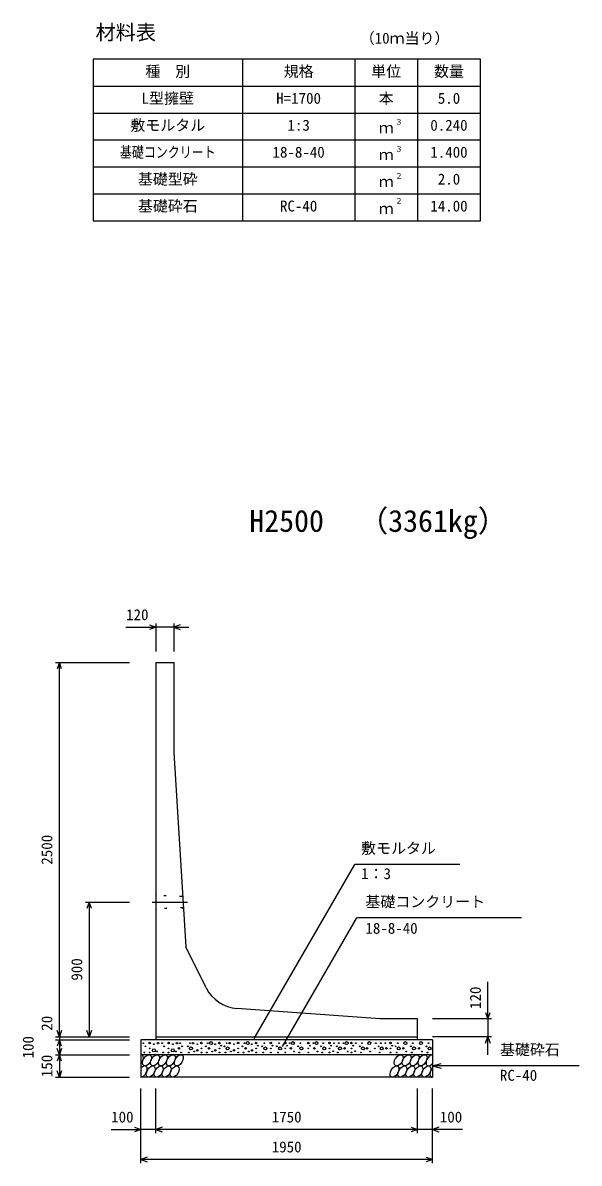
# Model space of a CAD drawing. Units: millimetres, scale not verified. Extents: x -50400 to 50400, y -17820 to 17820.
# Drawn here: x 10935 to 14655, y -7979 to -358 of the extents above; entities that cross this region are included whole.
import ezdxf
from ezdxf.enums import TextEntityAlignment as Align

# ---------------------------------------------------------------- set-up
doc = ezdxf.new("R2010")
doc.units = ezdxf.units.MM
doc.header["$LTSCALE"] = 60
doc.linetypes.add('DOTTED', pattern=[1.75, 0.25, -1.5])
doc.linetypes.add('LONG_DASHED_DOTTED', pattern=[15.25, 12, -1.5, 0.25, -1.5])
for name, color, linetype, lineweight in [('0-0_CENTER', 7, 'LONG_DASHED_DOTTED', 25), ('0-1_DIM', 7, 'Continuous', 25), ('0-3_HATCH', 6, 'Continuous', 25), ('0-4_HYO', 3, 'Continuous', 25), ('0-5_HYO2', 4, 'Continuous', 25), ('0-6_OUTLINE', 1, 'Continuous', 25), ('0-7_OUTLINE2', 4, 'DOTTED', 25), ('0-8_TXT', 7, 'Continuous', 25)]:
    doc.layers.add(name, color=color, linetype=linetype, lineweight=lineweight)
doc.styles.add('ＭＳ ゴシック', font='')
doc.styles.get('ＭＳ ゴシック').set_extended_font_data('MS Gothic')

msp = doc.modelspace()

# ---------------------------------------------------------------- linework, layer by layer
at = {"layer": '0-0_CENTER'}
msp.add_line((11800.89, -6233.77), (12036.53, -6233.77), dxfattribs=at)
at = {"layer": '0-1_DIM'}
for p, q in [((11624.96, -4396.88), (11824.5, -4396.88)), ((11824.5, -4371.88), (11824.5, -4558.77)), ((11944.5, -4396.88), (11824.5, -4396.88)), ((11944.5, -4371.88), (11944.5, -4558.77)), ((11944.5, -4396.88), (12044.5, -4396.88)), ((11154.5, -4633.77), (11649.5, -4633.77)), ((11179.5, -7133.77), (11179.5, -4633.77)), ((12482.69, -7145.1), (13153.96, -5982.42)), ((13856.37, -5982.42), (13153.96, -5982.42)), ((11354.5, -6233.77), (11649.5, -6233.77)), ((11379.5, -6233.77), (11379.5, -7133.77)), ((12672.17, -7199.49), (13168.44, -6339.93)), ((14267.98, -6339.93), (13168.44, -6339.93)), ((14044.5, -7013.77), (14044.5, -6766.08)), ((14069.5, -7013.77), (13674.5, -7013.77)), ((14044.5, -7013.77), (14044.5, -7133.77)), ((11154.5, -7133.77), (11649.5, -7133.77)), ((11154.5, -7153.77), (11649.5, -7153.77)), ((11179.5, -7133.77), (11179.5, -7153.77)), ((11179.5, -7153.77), (11179.5, -7253.77)), ((14069.5, -7133.77), (13674.5, -7133.77)), ((14044.5, -7253.77), (14044.5, -7133.77)), ((11154.5, -7253.77), (11649.5, -7253.77)), ((11179.5, -7253.77), (11179.5, -7403.77)), ((13674.5, -7328.77), (13732.46, -7313.25)), ((14654.82, -7328.77), (13674.5, -7328.77)), ((13674.5, -7328.77), (13732.46, -7344.3)), ((11154.5, -7403.77), (11649.5, -7403.77)), ((11724.5, -7978.77), (11724.5, -7478.77)), ((11824.5, -7778.77), (11824.5, -7478.77)), ((13574.5, -7778.77), (13574.5, -7478.77)), ((13574.5, -7778.77), (13574.5, -7478.77)), ((13674.5, -7978.77), (13674.5, -7478.77)), ((11524.96, -7753.77), (11724.5, -7753.77)), ((11824.5, -7753.77), (11724.5, -7753.77)), ((13574.5, -7753.77), (11824.5, -7753.77)), ((13674.5, -7753.77), (13574.5, -7753.77)), ((13874.04, -7753.77), (13674.5, -7753.77)), ((13674.5, -7953.77), (11724.5, -7953.77))]:
    msp.add_line(p, q, dxfattribs=at)
for points in [[(11782.21, -4381.49), (11824.5, -4396.88), (11782.21, -4412.27)], [(11986.79, -4381.49), (11944.5, -4396.88), (11986.79, -4412.27)], [(11194.89, -4676.06), (11179.5, -4633.77), (11164.11, -4676.06)], [(11394.89, -6276.06), (11379.5, -6233.77), (11364.11, -6276.06)], [(14029.11, -6971.49), (14044.5, -7013.77), (14059.89, -6971.49)], [(11194.89, -7091.49), (11179.5, -7133.77), (11164.11, -7091.49)], [(11194.89, -7196.06), (11179.5, -7153.77), (11164.11, -7196.06)], [(11394.89, -7091.49), (11379.5, -7133.77), (11364.11, -7091.49)], [(14029.11, -7176.06), (14044.5, -7133.77), (14059.89, -7176.06)], [(11194.89, -7211.49), (11179.5, -7253.77), (11164.11, -7211.49)], [(11194.89, -7296.06), (11179.5, -7253.77), (11164.11, -7296.06)], [(11194.89, -7361.49), (11179.5, -7403.77), (11164.11, -7361.49)], [(11682.21, -7738.38), (11724.5, -7753.77), (11682.21, -7769.17)], [(11866.79, -7738.38), (11824.5, -7753.77), (11866.79, -7769.17)], [(13532.21, -7738.38), (13574.5, -7753.77), (13532.21, -7769.17)], [(13716.79, -7738.38), (13674.5, -7753.77), (13716.79, -7769.17)], [(11766.79, -7938.38), (11724.5, -7953.77), (11766.79, -7969.17)], [(13632.21, -7938.38), (13674.5, -7953.77), (13632.21, -7969.17)]]:
    msp.add_lwpolyline(points, dxfattribs=at)
at = {"layer": '0-3_HATCH'}
for centre, radius in [((11740.47, -7176.6), 2.5), ((11747.48, -7239.63), 2.5), ((11754.49, -7197.61), 2.5), ((11783.36, -7175.72), 5), ((11783.36, -7211.61), 2.5), ((11783.36, -7239.63), 2.5), ((11811.4, -7224.75), 10), ((11811.4, -7183.6), 2.5), ((11832.43, -7231.75), 2.5), ((11839.44, -7176.6), 5), ((11866.57, -7176.6), 2.5), ((11873.58, -7239.63), 2.5), ((11880.59, -7197.61), 2.5), ((11909.47, -7175.72), 5), ((11909.47, -7211.61), 2.5), ((11909.47, -7239.63), 2.5), ((11937.51, -7224.75), 10), ((11937.51, -7183.6), 2.5), ((11958.53, -7231.75), 2.5), ((11965.54, -7176.6), 5), ((11979.56, -7211.61), 5), ((11986.57, -7176.6), 2.5), ((11993.58, -7239.63), 2.5), ((12000.59, -7197.61), 2.5), ((12038.41, -7197.61), 2.5), ((12045.42, -7239.63), 2.5), ((12059.44, -7211.61), 10), ((12052.43, -7176.6), 2.5), ((12073.46, -7176.6), 5), ((12080.47, -7231.75), 2.5), ((12101.49, -7224.75), 5), ((12101.49, -7183.6), 2.5), ((12129.53, -7175.72), 5), ((12129.53, -7211.61), 2.5), ((12129.53, -7239.63), 2.5), ((12158.41, -7197.61), 2.5), ((12165.42, -7239.63), 2.5), ((12172.43, -7176.6), 2.5), ((12179.44, -7211.61), 5), ((12193.46, -7176.6), 10), ((12200.47, -7231.75), 2.5), ((12221.49, -7224.75), 5), ((12221.49, -7183.6), 2.5), ((12249.53, -7175.72), 5), ((12249.53, -7211.61), 2.5), ((12249.53, -7239.63), 2.5), ((12260.87, -7193.29), 2.5), ((12283.63, -7197.61), 2.5), ((12290.64, -7239.63), 2.5), ((12304.66, -7211.61), 10), ((12297.65, -7176.6), 2.5), ((12318.68, -7176.6), 5), ((12325.69, -7231.75), 2.5), ((12346.72, -7224.75), 5), ((12346.72, -7183.6), 2.5), ((12374.76, -7175.72), 5), ((12374.76, -7211.61), 2.5), ((12374.76, -7239.63), 2.5), ((12403.63, -7197.61), 2.5), ((12410.64, -7239.63), 2.5), ((12417.65, -7176.6), 2.5), ((12424.66, -7211.61), 5), ((12438.68, -7176.6), 10), ((12445.69, -7231.75), 2.5), ((12466.72, -7224.75), 5), ((12466.72, -7183.6), 2.5), ((12494.76, -7175.72), 5), ((12494.76, -7211.61), 2.5), ((12494.76, -7239.63), 2.5), ((12506.1, -7193.29), 2.5), ((12535.56, -7197.61), 2.5), ((12542.57, -7239.63), 2.5), ((12556.59, -7211.61), 10), ((12549.58, -7176.6), 2.5), ((12593.2, -7175.72), 5), ((12593.2, -7211.61), 2.5), ((12593.2, -7239.63), 2.5), ((12604.54, -7193.29), 2.5), ((12634, -7197.61), 2.5), ((12641.01, -7239.63), 2.5), ((12655.03, -7211.61), 10), ((12648.01, -7176.6), 2.5), ((12690.19, -7175.72), 5), ((12690.19, -7211.61), 2.5), ((12690.19, -7239.63), 2.5), ((12701.53, -7193.29), 2.5), ((12719.89, -7176.6), 2.5), ((12726.9, -7211.61), 5), ((12740.92, -7176.6), 10), ((12747.93, -7231.75), 2.5), ((12776.27, -7197.61), 2.5), ((12783.28, -7239.63), 2.5), ((12797.3, -7211.61), 10), ((12790.29, -7176.6), 2.5), ((12843.58, -7175.72), 5), ((12843.58, -7211.61), 2.5), ((12843.58, -7239.63), 2.5), ((12854.92, -7193.29), 2.5), ((12877.55, -7176.6), 2.5), ((12884.56, -7211.61), 5), ((12898.58, -7176.6), 10), ((12905.59, -7231.75), 2.5), ((12929.24, -7197.61), 2.5), ((12936.25, -7239.63), 2.5), ((12950.27, -7211.61), 10), ((12943.26, -7176.6), 2.5), ((12985.44, -7175.72), 5), ((12985.44, -7211.61), 2.5), ((12985.44, -7239.63), 2.5), ((12996.78, -7193.29), 2.5), ((13010.09, -7229.97), 2.5), ((13015.13, -7176.6), 2.5), ((13034.37, -7197.61), 2.5), ((13041.38, -7239.63), 2.5), ((13055.4, -7211.61), 10), ((13048.39, -7176.6), 2.5), ((13079.17, -7176.6), 2.5), ((13086.19, -7211.61), 5), ((13100.2, -7176.6), 10), ((13107.21, -7231.75), 2.5), ((13131.97, -7175.72), 5), ((13131.97, -7211.61), 2.5), ((13131.97, -7239.63), 2.5), ((13143.31, -7193.29), 2.5), ((13156.63, -7229.97), 2.5), ((13161.67, -7176.6), 2.5), ((13188.66, -7197.61), 2.5), ((13195.67, -7239.63), 2.5), ((13209.69, -7211.61), 10), ((13202.68, -7176.6), 2.5), ((13236.82, -7211.61), 5), ((13250.84, -7176.6), 10), ((13257.85, -7231.75), 2.5), ((13288.49, -7211.61), 2.5), ((13294.93, -7176.6), 2.5), ((13314.16, -7197.61), 2.5), ((13321.17, -7239.63), 2.5), ((13335.19, -7211.61), 10), ((13328.18, -7176.6), 2.5), ((13358.97, -7176.6), 2.5), ((13365.98, -7211.61), 5), ((13393.37, -7175.72), 5), ((13393.37, -7211.61), 2.5), ((13393.37, -7239.63), 2.5), ((13404.71, -7193.29), 2.5), ((13427.83, -7197.61), 2.5), ((13434.84, -7239.63), 2.5), ((13448.86, -7211.61), 10), ((13441.85, -7176.6), 2.5), ((13478.47, -7211.61), 5), ((13492.49, -7176.6), 10), ((13499.49, -7231.75), 2.5), ((13529.11, -7197.61), 2.5), ((13536.12, -7239.63), 2.5), ((13550.14, -7211.61), 10), ((13543.12, -7176.6), 2.5), ((13582.92, -7211.61), 5), ((13596.94, -7176.6), 10), ((13603.95, -7231.75), 2.5), ((13633.56, -7197.61), 2.5), ((13640.57, -7239.63), 2.5), ((13654.59, -7211.61), 10), ((13647.57, -7176.6), 2.5)]:
    msp.add_circle(centre, radius, dxfattribs=at)
for centre, start_param, end_param in [((11712.13, -7291.3), 4.385593, 6.6745444), ((13660.64, -7291.3), 0.3357715, 4.4411806), ((11737.46, -7366.29), 3.5111464, 7.548991), ((13685.96, -7366.29), 1.2110787, 3.5658734)]:
    msp.add_ellipse(centre, major_axis=(21.81, 35.31), ratio=0.5792, start_param=start_param, end_param=end_param, dxfattribs=at)
for centre in [(11765.34, -7291.3), (11818.55, -7291.3), (11871.76, -7291.3), (11924.97, -7291.3), (11978.18, -7291.3), (13447.81, -7291.3), (13501.01, -7291.3), (13554.22, -7291.3), (13607.43, -7291.3), (11790.66, -7366.29), (11843.87, -7366.29), (11897.08, -7366.29), (11950.29, -7366.29), (13419.92, -7366.29), (13473.13, -7366.29), (13526.34, -7366.29), (13579.54, -7366.29), (13632.75, -7366.29)]:
    msp.add_ellipse(centre, major_axis=(21.81, 35.31), ratio=0.5792, dxfattribs=at)
at = {"layer": '0-4_HYO'}
for p, q in [((12404.5, -600.77), (12404.5, -1680.77)), ((13154.5, -600.77), (13154.5, -1680.77)), ((13574.5, -600.77), (13574.5, -1680.77)), ((11404.5, -780.77), (13994.5, -780.77))]:
    msp.add_line(p, q, dxfattribs=at)
msp.add_lwpolyline([(11404.5, -1680.77), (13994.5, -1680.77), (13994.5, -600.77), (11404.5, -600.77)], close=True, dxfattribs=at)
at = {"layer": '0-5_HYO2'}
for p, q in [((11404.5, -960.77), (13994.5, -960.77)), ((11404.5, -1140.77), (13994.5, -1140.77)), ((11404.5, -1320.77), (13994.5, -1320.77)), ((11404.5, -1500.77), (13994.5, -1500.77))]:
    msp.add_line(p, q, dxfattribs=at)
at = {"layer": '0-6_OUTLINE'}
for p, q in [((11824.5, -4633.77), (11824.5, -7153.77)), ((11944.5, -5233.77), (12024.5, -6533.77)), ((12160.89, -6806.55), (12024.5, -6533.77)), ((13324.5, -7013.77), (12366.36, -6944.09)), ((11824.5, -7133.77), (13574.5, -7133.77)), ((13674.5, -7153.77), (13674.5, -7403.77)), ((13674.5, -7253.77), (11724.5, -7253.77)), ((13674.5, -7403.77), (11724.5, -7403.77))]:
    msp.add_line(p, q, dxfattribs=at)
for points in [[(11824.5, -4633.77), (11944.5, -4633.77), (11944.5, -5233.77)], [(13574.5, -7153.77), (13574.5, -7013.77), (13324.5, -7013.77)], [(13674.5, -7153.77), (11724.5, -7153.77), (11724.5, -7403.77)]]:
    msp.add_lwpolyline(points, dxfattribs=at)
msp.add_arc((12384.5, -6694.75), 250, 206.56505, 265.84036, dxfattribs=at)
at = {"layer": '0-7_OUTLINE2'}
for p, q in [((11829.5, -6188.77), (11824.5, -6183.77)), ((11998.72, -6196.27), (11829.5, -6188.77)), ((11998.72, -6196.27), (12003.42, -6191.27)), ((11829.5, -6278.77), (11824.5, -6283.77)), ((12003.34, -6271.27), (11829.5, -6278.77)), ((12003.34, -6271.27), (12008.65, -6276.27))]:
    msp.add_line(p, q, dxfattribs=at)

# ---------------------------------------------------------------- texts
at = {"layer": '0-1_DIM', "style": 'ＭＳ ゴシック'}
for s, p in [('120', (11625.86, -4371.88)), ('敷モルタル', (13196.81, -5932.42)), ('1：3', (13196.81, -6102.54)), ('基礎コンクリート', (13225.7, -6289.93)), ('18-8-40', (13225.7, -6467.56)), ('基礎砕石', (14124.75, -7278.77)), ('RC-40', (14124.75, -7450.15)), ('100', (11525.86, -7728.77)), ('1750', (12599.5, -7728.77)), ('100', (13723.14, -7728.77)), ('1950', (12599.5, -7928.77))]:
    msp.add_text(s, height=73.31, dxfattribs=at).set_placement(p, align=Align.BOTTOM_LEFT)
for s, p in [('2500', (11154.5, -5983.77)), ('900', (11354.5, -6758.77)), ('120', (14019.5, -6948.13)), ('20', (11154.5, -7093.71)), ('100', (11029.5, -7278.77)), ('150', (11154.5, -7403.77))]:
    msp.add_text(s, height=73.31, rotation=90, dxfattribs=at).set_placement(p, align=Align.BOTTOM_LEFT)
at = {"layer": '0-8_TXT', "style": 'ＭＳ ゴシック'}
for s, height, p in [('材料表', 98.97, (11421.17, -500.77)), ('（10ｍ当り）', 73.31, (13187.83, -519.1)), ('種\u3000別', 73.31, (11754.5, -740.77)), ('規格', 73.31, (12679.5, -740.77)), ('単位', 73.31, (13264.5, -740.77)), ('数量', 73.31, (13684.5, -740.77)), ('L型擁壁', 73.31, (11729.5, -920.77)), ('H=1700', 73.31, (12629.5, -920.77)), ('本', 73.31, (13314.5, -920.77)), ('5.0', 73.31, (13709.5, -920.77)), ('敷モルタル', 73.31, (11654.5, -1100.77)), ('1:3', 73.31, (12704.5, -1100.77)), ('ｍ', 73.31, (13314.5, -1117.44)), ('３', 36.66, (13423.74, -1050.15)), ('0.240', 73.31, (13659.5, -1100.77)), ('18-8-40', 73.31, (12604.5, -1280.77)), ('３', 36.66, (13423.74, -1230.15)), ('1.400', 73.31, (13659.5, -1280.77)), ('ｍ', 73.31, (13314.5, -1297.44)), ('基礎型砕', 73.31, (11704.5, -1460.77)), ('２', 36.66, (13423.74, -1410.15)), ('2.0', 73.31, (13709.5, -1460.77)), ('ｍ', 73.31, (13314.5, -1477.44)), ('基礎砕石', 73.31, (11704.5, -1640.77)), ('RC-40', 73.31, (12654.5, -1640.77)), ('ｍ', 73.31, (13314.5, -1657.44)), ('２', 36.66, (13423.74, -1576.82)), ('14.00', 73.31, (13659.5, -1640.77)), ('H2500', 146.6, (12449.5, -3803.53)), ('（3361kg）', 146.6, (13178.12, -3803.53))]:
    msp.add_text(s, height=height, dxfattribs=at).set_placement(p, align=Align.BOTTOM_LEFT)
at = {"layer": '0-8_TXT', "style": 'ＭＳ ゴシック', "width": 0.8}
msp.add_text('基礎コンクリート', height=73.31, dxfattribs=at).set_placement((11584.5, -1280.77), align=Align.BOTTOM_LEFT)

doc.saveas('drawing.dxf')
